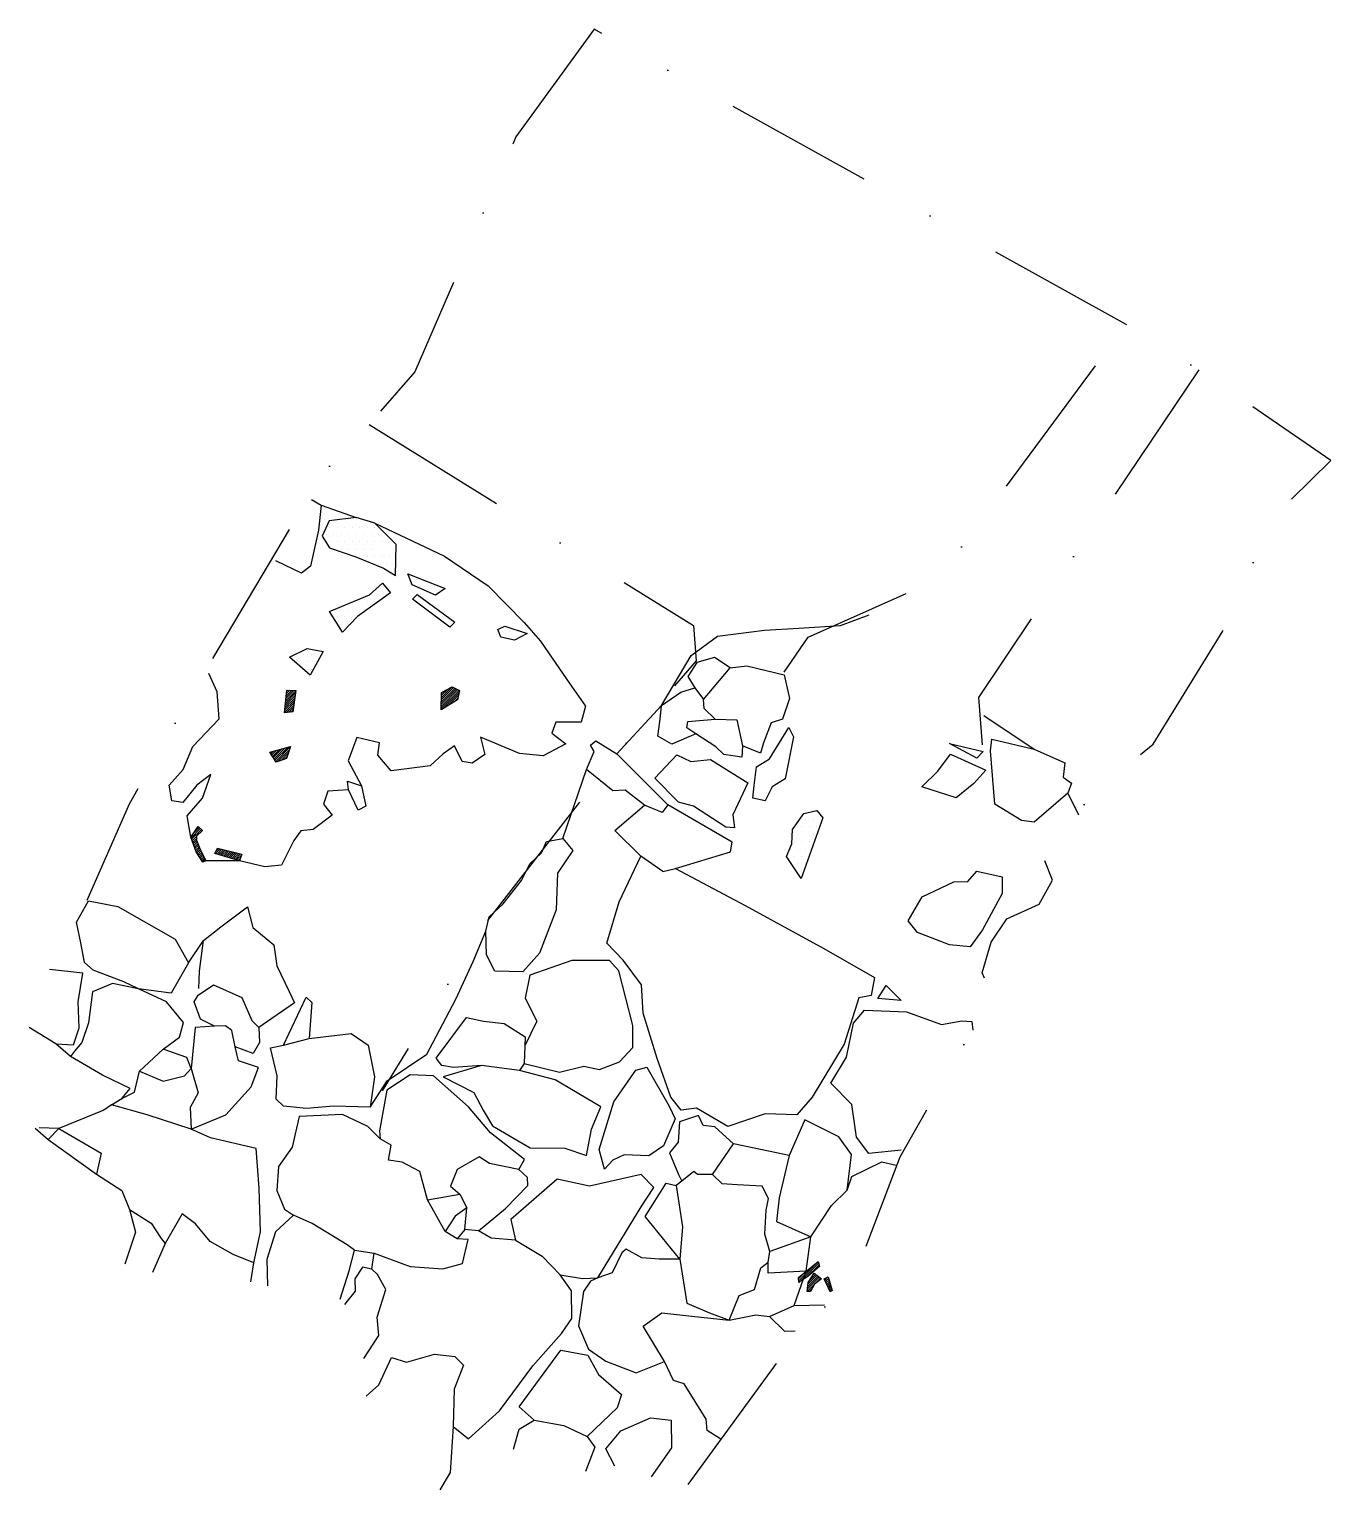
# Model space of a CAD drawing. Header units: metres. Extents: x -185 to 32, y -1733 to -1489.
import ezdxf

# ---------------------------------------------------------------- set-up
doc = ezdxf.new("R2010")
doc.units = ezdxf.units.M
doc.header["$LTSCALE"] = 25
doc.header["$MEASUREMENT"] = 0
doc.linetypes.add('STRICHPUNKTX2', pattern=[2, 1, -0.5, 0, -0.5])
doc.layers.get('0').update_dxf_attribs({"linetype": 'CONTINUOUS'})
for name, color, linetype in [('BEFUND', 1, 'CONTINUOUS'), ('GRABUNGSGRENZE', 3, 'STRICHPUNKTX2'), ('KNOCHEN', 2, 'CONTINUOUS'), ('KNOCHENSCHRAFF', 2, 'CONTINUOUS'), ('STEINE', 4, 'CONTINUOUS'), ('STEINESCHRAFF', 4, 'CONTINUOUS')]:
    doc.layers.add(name, color=color, linetype=linetype)

# ---------------------------------------------------------------- blocks, each defined once
blk = doc.blocks.new('*X1')
at = {"color": 0}
for p, q in [((-56.81, -1698), (-55.64, -1696.84)), ((-56.77, -1698.32), (-53.77, -1695.32)), ((-56.67, -1698.57), (-53.46, -1695.37)), ((-55.54, -1697.8), (-53.39, -1695.65)), ((-55.36, -1700.09), (-53.15, -1697.88)), ((-55.32, -1699.7), (-53.34, -1697.72)), ((-55.28, -1699.3), (-53.54, -1697.56)), ((-55.24, -1698.91), (-53.74, -1697.41)), ((-55.04, -1698.35), (-53.93, -1697.25)), ((-54.38, -1697.35), (-54.13, -1697.09)), ((-52.42, -1698.21), (-51.89, -1697.68)), ((-52.31, -1698.45), (-51.78, -1697.93)), ((-52.2, -1698.69), (-51.7, -1698.2)), ((-52.08, -1698.93), (-51.62, -1698.48)), ((-51.97, -1699.17), (-51.55, -1698.75)), ((-51.86, -1699.41), (-51.47, -1699.03)), ((-51.74, -1699.65), (-51.39, -1699.3)), ((-55.03, -1700.11), (-54.57, -1699.65)), ((-51.63, -1699.89), (-51.31, -1699.58)), ((-51.52, -1700.13), (-51.23, -1699.85))]:
    blk.add_line(p, q, dxfattribs=at)
blk = doc.blocks.new('*X2')
at = {"color": 0}
for p, q in [((-116.39, -1601.67), (-114.13, -1599.41)), ((-116.38, -1601.31), (-114.36, -1599.29)), ((-116.37, -1600.94), (-114.63, -1599.2)), ((-142.61, -1603.49), (-140.99, -1601.87)), ((-142.56, -1603.09), (-140.94, -1601.47)), ((-142.52, -1602.69), (-140.88, -1601.06)), ((-142.47, -1602.3), (-140.83, -1600.65)), ((-142.43, -1601.9), (-140.78, -1600.25)), ((-142.39, -1601.5), (-140.72, -1599.84)), ((-142.34, -1601.11), (-141.03, -1599.79)), ((-142.3, -1600.71), (-141.36, -1599.77)), ((-142.26, -1600.31), (-141.69, -1599.74)), ((-142.21, -1599.91), (-142.02, -1599.72)), ((-116.41, -1602.75), (-113.44, -1599.77)), ((-116.4, -1602.03), (-113.9, -1599.53)), ((-116.4, -1602.39), (-113.67, -1599.65)), ((-116.37, -1600.58), (-115.4, -1599.62)), ((-116.36, -1600.22), (-116.17, -1600.03)), ((-116.2, -1602.89), (-113.49, -1600.18)), ((-115.27, -1602.32), (-113.58, -1600.62)), ((-114.35, -1601.75), (-113.66, -1601.06)), ((-142.24, -1603.47), (-141.04, -1602.28)), ((-141.84, -1603.43), (-141.1, -1602.69)), ((-141.45, -1603.39), (-141.15, -1603.09)), ((-144.05, -1611.65), (-141.56, -1609.16)), ((-145, -1610.12), (-144.97, -1610.09)), ((-144.86, -1610.34), (-144.48, -1609.96)), ((-144.73, -1610.56), (-143.99, -1609.82)), ((-144.59, -1610.78), (-143.5, -1609.69)), ((-144.46, -1611), (-143.01, -1609.55)), ((-144.32, -1611.21), (-142.52, -1609.42)), ((-144.19, -1611.43), (-142.04, -1609.28)), ((-143.66, -1611.61), (-141.76, -1609.72)), ((-143.11, -1611.42), (-141.96, -1610.27)), ((-142.57, -1611.23), (-142.16, -1610.82)), ((-158.17, -1624.36), (-156.64, -1622.82)), ((-158.08, -1624.62), (-156.45, -1622.99)), ((-157.64, -1623.47), (-156.82, -1622.65)), ((-156.38, -1623.27), (-156.27, -1623.16)), ((-157.99, -1624.88), (-157.28, -1624.18)), ((-157.89, -1625.14), (-157.28, -1624.53)), ((-157.8, -1625.4), (-157.26, -1624.86)), ((-157.71, -1625.66), (-157.16, -1625.11)), ((-157.62, -1625.93), (-157.05, -1625.36)), ((-157.53, -1626.19), (-156.95, -1625.61)), ((-157.44, -1626.45), (-156.85, -1625.86)), ((-157.34, -1626.71), (-156.75, -1626.12)), ((-154.11, -1627.01), (-153.33, -1626.23)), ((-153.98, -1626.53), (-153.61, -1626.16)), ((-157.21, -1626.93), (-156.63, -1626.36)), ((-157.07, -1627.14), (-156.52, -1626.59)), ((-156.93, -1627.36), (-156.4, -1626.83)), ((-156.79, -1627.57), (-156.28, -1627.06)), ((-156.65, -1627.79), (-156.16, -1627.3)), ((-156.51, -1628), (-156.05, -1627.54)), ((-156.38, -1628.22), (-155.93, -1627.77)), ((-156.24, -1628.43), (-155.81, -1628.01)), ((-153.83, -1627.09), (-153.04, -1626.3)), ((-153.56, -1627.17), (-152.75, -1626.37)), ((-153.29, -1627.25), (-152.47, -1626.43)), ((-153.02, -1627.33), (-152.18, -1626.5)), ((-152.74, -1627.42), (-151.9, -1626.57)), ((-152.47, -1627.5), (-151.61, -1626.64)), ((-152.2, -1627.58), (-151.33, -1626.7)), ((-151.93, -1627.66), (-151.04, -1626.77)), ((-151.66, -1627.74), (-150.75, -1626.84)), ((-151.38, -1627.82), (-150.47, -1626.91)), ((-151.11, -1627.9), (-150.18, -1626.98)), ((-150.84, -1627.99), (-149.9, -1627.04)), ((-150.57, -1628.07), (-149.72, -1627.22)), ((-150.3, -1628.15), (-149.93, -1627.78))]:
    blk.add_line(p, q, dxfattribs=at)
blk = doc.blocks.new('*X3')
at = {"color": 0}
for p, q in [((-135, -1572.5), (-135, -1572.5)), ((-133.75, -1572.5), (-133.75, -1572.5)), ((-133.125, -1571.25), (-133.125, -1571.25)), ((-132.5, -1572.5), (-132.5, -1572.5)), ((-131.875, -1571.25), (-131.875, -1571.25)), ((-131.25, -1572.5), (-131.25, -1572.5)), ((-130.625, -1571.25), (-130.625, -1571.25)), ((-130, -1572.5), (-130, -1572.5)), ((-128.75, -1572.5), (-128.75, -1572.5)), ((-127.5, -1572.5), (-127.5, -1572.5)), ((-135.625, -1573.75), (-135.625, -1573.75)), ((-135, -1575), (-135, -1575)), ((-134.375, -1573.75), (-134.375, -1573.75)), ((-133.75, -1575), (-133.75, -1575)), ((-133.125, -1573.75), (-133.125, -1573.75)), ((-132.5, -1575), (-132.5, -1575)), ((-131.875, -1573.75), (-131.875, -1573.75)), ((-131.25, -1575), (-131.25, -1575)), ((-130.625, -1573.75), (-130.625, -1573.75)), ((-130, -1575), (-130, -1575)), ((-129.375, -1573.75), (-129.375, -1573.75)), ((-128.75, -1575), (-128.75, -1575)), ((-128.125, -1573.75), (-128.125, -1573.75)), ((-127.5, -1575), (-127.5, -1575)), ((-126.875, -1573.75), (-126.875, -1573.75)), ((-126.25, -1575), (-126.25, -1575)), ((-125.625, -1573.75), (-125.625, -1573.75)), ((-125, -1575), (-125, -1575)), ((-133.125, -1576.25), (-133.125, -1576.25)), ((-131.875, -1576.25), (-131.875, -1576.25)), ((-130.625, -1576.25), (-130.625, -1576.25)), ((-130, -1577.5), (-130, -1577.5)), ((-129.375, -1576.25), (-129.375, -1576.25)), ((-128.75, -1577.5), (-128.75, -1577.5)), ((-128.125, -1576.25), (-128.125, -1576.25)), ((-127.5, -1577.5), (-127.5, -1577.5)), ((-126.875, -1576.25), (-126.875, -1576.25)), ((-126.25, -1577.5), (-126.25, -1577.5)), ((-125.625, -1576.25), (-125.625, -1576.25)), ((-125, -1577.5), (-125, -1577.5)), ((-124.375, -1576.25), (-124.375, -1576.25)), ((-126.875, -1578.75), (-126.875, -1578.75)), ((-125.625, -1578.75), (-125.625, -1578.75)), ((-124.375, -1578.75), (-124.375, -1578.75)), ((-125, -1580), (-125, -1580)), ((-120.625, -1581.25), (-120.625, -1581.25)), ((-128.125, -1583.75), (-128.125, -1583.75)), ((-126.875, -1583.75), (-126.875, -1583.75)), ((-126.25, -1582.5), (-126.25, -1582.5)), ((-125.625, -1583.75), (-125.625, -1583.75)), ((-120, -1582.5), (-120, -1582.5)), ((-118.75, -1582.5), (-118.75, -1582.5)), ((-117.5, -1582.5), (-117.5, -1582.5)), ((-133.125, -1586.25), (-133.125, -1586.25)), ((-131.875, -1586.25), (-131.875, -1586.25)), ((-131.25, -1585), (-131.25, -1585)), ((-130.625, -1586.25), (-130.625, -1586.25)), ((-130, -1585), (-130, -1585)), ((-129.375, -1586.25), (-129.375, -1586.25)), ((-128.75, -1585), (-128.75, -1585)), ((-127.5, -1585), (-127.5, -1585)), ((-120, -1585), (-120, -1585)), ((-118.125, -1586.25), (-118.125, -1586.25)), ((-133.75, -1587.5), (-133.75, -1587.5)), ((-133.125, -1588.75), (-133.125, -1588.75)), ((-132.5, -1587.5), (-132.5, -1587.5)), ((-131.875, -1588.75), (-131.875, -1588.75)), ((-131.25, -1587.5), (-131.25, -1587.5)), ((-116.25, -1587.5), (-116.25, -1587.5)), ((-115.625, -1588.75), (-115.625, -1588.75)), ((-106.25, -1590), (-106.25, -1590)), ((-105, -1590), (-105, -1590)), ((-104.375, -1591.25), (-104.375, -1591.25)), ((-103.75, -1590), (-103.75, -1590)), ((-140.625, -1593.75), (-140.625, -1593.75)), ((-139.375, -1593.75), (-139.375, -1593.75)), ((-138.125, -1593.75), (-138.125, -1593.75)), ((-136.875, -1593.75), (-136.875, -1593.75)), ((-140, -1595), (-140, -1595)), ((-139.375, -1596.25), (-139.375, -1596.25)), ((-138.75, -1595), (-138.75, -1595)), ((-138.125, -1596.25), (-138.125, -1596.25)), ((-137.5, -1595), (-137.5, -1595)), ((-55.625, -1621.25), (-55.625, -1621.25)), ((-54.375, -1621.25), (-54.375, -1621.25)), ((-53.75, -1620), (-53.75, -1620)), ((-53.125, -1621.25), (-53.125, -1621.25)), ((-56.875, -1623.75), (-56.875, -1623.75)), ((-56.25, -1622.5), (-56.25, -1622.5)), ((-55.625, -1623.75), (-55.625, -1623.75)), ((-55, -1622.5), (-55, -1622.5)), ((-54.375, -1623.75), (-54.375, -1623.75)), ((-53.75, -1622.5), (-53.75, -1622.5)), ((-58.125, -1626.25), (-58.125, -1626.25)), ((-57.5, -1625), (-57.5, -1625)), ((-56.875, -1626.25), (-56.875, -1626.25)), ((-56.25, -1625), (-56.25, -1625)), ((-55.625, -1626.25), (-55.625, -1626.25)), ((-55, -1625), (-55, -1625)), ((-58.75, -1627.5), (-58.75, -1627.5)), ((-57.5, -1627.5), (-57.5, -1627.5)), ((-56.25, -1627.5), (-56.25, -1627.5)), ((-56.875, -1628.75), (-56.875, -1628.75)), ((-56.25, -1630), (-56.25, -1630)), ((-55.625, -1628.75), (-55.625, -1628.75))]:
    blk.add_line(p, q, dxfattribs=at)

msp = doc.modelspace()

# ---------------------------------------------------------------- linework, layer by layer
at = {"layer": 'BEFUND'}
for points in [[(-136.47, -1568.86), (-130.64, -1570.91)], [(-127.5, -1571.83), (-115.89, -1577.34), (-108.59, -1582.29), (-102.57, -1588.45), (-99.89, -1591.55), (-95.49, -1597.96), (-92.35, -1602.43), (-93.07, -1605.07), (-97.29, -1605.06), (-98, -1606.93), (-95.62, -1608.72), (-99.43, -1610.69), (-103.39, -1610.32), (-109.88, -1607.56), (-109.18, -1610.46), (-111.26, -1611.92), (-112.94, -1611.66), (-114.2, -1609.02), (-116.13, -1610.34), (-118.27, -1612.36), (-124.77, -1613.21), (-126.99, -1610.61), (-126.73, -1608.53), (-130.54, -1607.66), (-131.97, -1611.51), (-129.75, -1615.73)], [(-87.15, -1610.36), (-79.67, -1602.31), (-74.72, -1593.95), (-70.34, -1590.72), (-62.47, -1589.72), (-56.74, -1589.38), (-49.78, -1588.94), (-45.01, -1587.18)], [(-158.2, -1624.28), (-158.8, -1620.73), (-156.25, -1617.74), (-154.87, -1613.83), (-157.21, -1615.6), (-159.55, -1618.49), (-161.38, -1618.23), (-161.83, -1615.59), (-159.49, -1612.96), (-157.9, -1609.16), (-153.47, -1604.5), (-153.82, -1600.03), (-155.23, -1596.93)], [(-25.87, -1603.98), (-17.46, -1609.59)], [(-96.12, -1624.5), (-92.18, -1612.99)], [(-131.93, -1616.38), (-135.33, -1616.58), (-136.05, -1618.76), (-134.63, -1620.59), (-137.79, -1622.97), (-139.87, -1623.21), (-141.04, -1624.84), (-143.08, -1628.94), (-145.88, -1629.24), (-150.09, -1628.21), (-156.38, -1628.22)], [(-11.84, -1616.91), (-10.08, -1620.57)], [(-128.27, -1669.33), (-125.47, -1664.93), (-118.81, -1660.48), (-114.01, -1651.3), (-111.1, -1645.02), (-109, -1639.95)], [(-158.61, -1645.24), (-156.11, -1641.54)]]:
    msp.add_lwpolyline(points, dxfattribs=at)
at = {"layer": 'GRABUNGSGRENZE', "flags": 128}
for points in [[(-75.25, -1732.32), (-55.94, -1705.92), (-47.8, -1698.54), (-39.87, -1677.65), (-24.52, -1650.68), (-26.19, -1646.92), (-24.65, -1641.8), (-22.05, -1637.9), (-16.66, -1635.48), (-14.42, -1631.47), (-16.44, -1626.5), (-13.94, -1624.37), (-7.12, -1616.52), (2.39, -1608.73), (15.7, -1587.14), (21.73, -1571.53), (32.01, -1561.4), (9.97, -1546.27), (-2.14, -1538.67), (-90.93, -1489.4), (-103.97, -1507.38), (-120.83, -1546.62), (-128.47, -1555.38), (-136.15, -1563.43), (-155.89, -1596.62), (-168.49, -1618.77), (-175.58, -1634.84)], [(-59.19, -1596.74), (-55.22, -1590.86), (-33.67, -1581.32), (-2.14, -1538.67)], [(9.97, -1546.27), (-26.77, -1600.94), (-26.18, -1608.86)], [(-128.47, -1555.38), (-74.35, -1588.93), (-73.91, -1594.82), (-87.35, -1610.67), (-109.1, -1638.73), (-126.28, -1666.6)]]:
    msp.add_lwpolyline(points, dxfattribs=at)
at = {"layer": 'KNOCHEN'}
for points in [[(-116.42, -1603.03), (-116.36, -1600.13), (-114.58, -1599.17), (-113.41, -1599.79), (-113.72, -1601.36), (-116.42, -1603.03)], [(-142.61, -1603.51), (-142.19, -1599.71), (-140.72, -1599.81), (-141.19, -1603.36), (-142.61, -1603.51)], [(-144, -1611.73), (-145.01, -1610.1), (-141.56, -1609.15), (-142.27, -1611.13), (-144, -1611.73)], [(-156.23, -1628.45), (-157.34, -1626.72), (-158.2, -1624.28), (-156.97, -1622.51), (-156.26, -1623.17), (-157.28, -1624.08), (-157.28, -1624.79), (-156.73, -1626.16), (-155.72, -1628.2), (-156.23, -1628.45)], [(-154.19, -1626.98), (-153.79, -1626.12), (-149.68, -1627.1), (-150.09, -1628.21), (-154.19, -1626.98)], [(-56.83, -1697.8), (-53.52, -1695.12), (-53.32, -1695.93), (-55.26, -1697.6), (-56.73, -1698.61), (-56.83, -1697.8)], [(-55.37, -1700.14), (-55.21, -1698.62), (-54.19, -1697.05), (-52.97, -1698.01), (-54.14, -1698.87), (-54.81, -1700.09), (-55.37, -1700.14)], [(-51.51, -1700.15), (-52.52, -1698.02), (-51.86, -1697.66), (-51.2, -1699.95), (-51.51, -1700.15)]]:
    msp.add_lwpolyline(points, dxfattribs=at)
at = {"layer": 'STEINE'}
for points in [[(-138.09, -1567.89), (-136.47, -1568.86), (-136.89, -1573.02), (-138.23, -1579.06), (-139.75, -1580.22), (-144.01, -1578.13)], [(-136.28, -1574.04), (-135.07, -1575.97), (-130.66, -1577.46), (-126.05, -1579.35), (-124.07, -1580.62), (-123.95, -1575.39), (-127.5, -1571.83), (-130.64, -1570.91), (-135.11, -1571.45), (-136.28, -1574.04)], [(-132.93, -1590.04), (-135.1, -1586.58), (-128.39, -1583.81), (-126.21, -1581.88), (-124.89, -1583.51), (-130.38, -1587.46), (-132.93, -1590.04)], [(-121.28, -1582.15), (-121.99, -1580.32), (-115.8, -1582.78), (-117.38, -1583.89), (-121.28, -1582.15)], [(-121.24, -1584.54), (-120.47, -1583.78), (-114.14, -1588.41), (-115.01, -1589.22), (-121.24, -1584.54)], [(-106.48, -1590.87), (-106.99, -1589.6), (-105.82, -1589.05), (-102.07, -1590.27), (-104.2, -1591.39), (-106.48, -1590.87)], [(-138.28, -1597.23), (-141.77, -1594.23), (-138.82, -1592.76), (-136.13, -1593.28), (-138.28, -1597.23)], [(-68.23, -1596), (-70.81, -1594.27), (-73.76, -1595.12), (-75.29, -1597.45), (-74.12, -1599.33)], [(-70.74, -1604.57), (-72.56, -1602.79), (-72.66, -1601.32), (-68.23, -1596), (-65.43, -1595.7), (-59.2, -1597.19), (-58.29, -1601.1), (-59.47, -1604.6), (-61.35, -1605.16), (-62.63, -1608.5), (-63.14, -1610.23), (-66.13, -1609.05)], [(-73.94, -1607.05), (-77.96, -1608.77), (-80.29, -1607.44), (-79.87, -1604.6), (-79.67, -1602.31), (-76.46, -1600.09), (-74.12, -1599.33), (-72.66, -1601.32)], [(-73.94, -1607.05), (-75.46, -1606.03), (-75.26, -1604.97), (-70.74, -1604.57), (-67.08, -1604.68), (-66.13, -1609.05), (-66.29, -1610.93), (-69.28, -1610.46), (-70.6, -1609.19), (-73.94, -1607.05)], [(-64.22, -1615.65), (-63.81, -1612.56), (-61.67, -1611.2), (-58.41, -1605.98), (-57.65, -1607.55), (-59.04, -1614.55), (-61.18, -1615.87), (-62.4, -1618.2), (-64.43, -1617.79), (-64.22, -1615.65)], [(-78.59, -1618.86), (-79.56, -1620.18), (-82.5, -1618.95), (-85.74, -1616.41), (-87.77, -1616.55), (-92.18, -1612.99), (-90.9, -1609.95), (-91.51, -1608.93), (-90.64, -1608.17), (-87.15, -1610.36), (-78.59, -1618.86)], [(-31.61, -1608.64), (-25.98, -1609.97), (-27.05, -1611.09), (-31.61, -1608.64)], [(-24.03, -1618.76), (-24.77, -1609.87), (-24.56, -1607.9), (-17.46, -1609.59), (-12.39, -1611.84), (-12.65, -1614.27), (-11.23, -1615.24), (-11.84, -1616.91), (-17.49, -1621.77), (-19.62, -1621.51), (-24.03, -1618.76)], [(-80.76, -1614.44), (-77.1, -1610.54), (-74.77, -1611.67), (-71.52, -1611.32), (-65.29, -1615.2), (-67.79, -1620.52), (-67.49, -1622.7), (-68.96, -1622.6), (-74.33, -1619.08), (-76.82, -1618.41), (-80.76, -1614.44)], [(-36.25, -1615.88), (-33.56, -1613.25), (-31.42, -1610.41), (-25.54, -1613.07), (-27.57, -1615.3), (-30.52, -1617.68), (-36.25, -1615.88)], [(-130.27, -1619.74), (-131.93, -1616.38), (-132.08, -1614.91), (-129.75, -1615.73), (-129, -1619.08), (-130.27, -1619.74)], [(-79.44, -1629.98), (-83.13, -1627.43), (-87.44, -1623.15), (-82.5, -1618.95)], [(-79.44, -1629.98), (-77.35, -1629.48), (-68.16, -1626.71), (-67.9, -1625.09), (-78.59, -1618.86)], [(-56.34, -1631.16), (-58.82, -1627.5), (-57.95, -1625.37), (-57.84, -1622.98), (-55.91, -1620.3), (-53.73, -1619.85), (-52.76, -1621.02), (-56.34, -1631.16)], [(-109, -1639.95), (-108.44, -1637.56), (-106.1, -1635.39), (-103.04, -1631.49), (-101.66, -1628.75), (-99.68, -1626.88), (-98.86, -1625), (-96.12, -1624.5), (-94.45, -1626.49), (-97.05, -1630.29), (-97.27, -1636.38), (-100.03, -1643.63), (-102.83, -1646.77), (-107.5, -1646.65), (-108.86, -1643.91), (-109, -1639.95)], [(-80.38, -1661.24), (-82.75, -1653.67), (-82.99, -1648.95), (-86.07, -1644.78), (-88.81, -1641.98), (-86.76, -1635.08), (-83.13, -1627.43)], [(-77.35, -1629.48), (-65.7, -1635.7), (-52.57, -1642.84), (-44.11, -1647.69), (-44.67, -1650.68), (-46.75, -1651.08), (-49.21, -1658.84), (-54.52, -1667.66), (-57.11, -1670.64), (-62.39, -1670.48), (-68.59, -1672.59), (-73.81, -1669.53), (-76.4, -1669.83), (-78.12, -1667.69), (-80.38, -1661.24)], [(-38.5, -1638.26), (-36.2, -1634.21), (-30.87, -1631.73), (-28.53, -1631.69), (-27.05, -1629.97), (-22.84, -1630.89), (-22.85, -1633.69), (-26.12, -1639.72), (-28.15, -1642.6), (-31.61, -1642.24), (-36.93, -1640.19), (-38.5, -1638.26)], [(-169.38, -1648.41), (-174.5, -1646.47), (-175.97, -1645.2), (-176.57, -1641.89), (-177.32, -1638.49), (-175.28, -1634.89), (-170.41, -1635.87), (-160.83, -1641.28), (-158.61, -1645.24), (-161.52, -1650.31), (-166.95, -1649.59), (-169.38, -1648.41)], [(-156.89, -1649.51), (-156.79, -1646.62), (-156.11, -1641.54), (-153.21, -1639.22), (-148.74, -1635.88), (-147.88, -1639.33), (-144.34, -1642.24), (-143.84, -1645.74), (-141.82, -1650.06), (-140.91, -1651.94), (-146.86, -1656.04)], [(-102.57, -1662.04), (-96.68, -1663.53), (-92.62, -1662.48), (-90.03, -1663.04), (-86.68, -1661.78), (-84.44, -1659.4), (-84.48, -1655.7), (-86.79, -1646.56), (-88.36, -1644.88), (-94.65, -1644.86), (-101.66, -1647.33), (-102.44, -1651.13), (-100.47, -1654.99), (-102.46, -1659.1)], [(-180.73, -1658.79), (-177.78, -1658.95), (-176.86, -1656.11), (-177, -1651.79), (-176.23, -1646.97), (-181.81, -1646.35)], [(-169.74, -1667.9), (-167.6, -1666.84), (-166.78, -1663.34), (-162.81, -1659.65), (-160.11, -1657.67), (-159.45, -1655.19), (-162.28, -1651.78), (-166.95, -1649.59), (-171.31, -1648.71), (-174.61, -1650.07), (-175.28, -1655.25), (-176.41, -1658.54), (-177.63, -1660.01), (-178.29, -1660.87)], [(-154.27, -1655.81), (-156.6, -1654.64), (-157.66, -1651.74), (-157, -1650.63), (-154.41, -1648.91), (-149.69, -1651.05), (-148.03, -1654.86), (-146.86, -1656.04), (-146.77, -1658.57), (-147.84, -1660.4), (-150.83, -1659.27)], [(-43.56, -1651.19), (-42.18, -1649.01), (-39.7, -1651.56), (-43.56, -1651.19)], [(-142.76, -1658.99), (-138.98, -1650.98), (-138.02, -1651.9), (-138.49, -1657.89)], [(-114.4, -1662.72), (-116.32, -1662.41), (-117.28, -1661.19), (-112.19, -1654.4), (-109.4, -1654.97), (-105.95, -1655.39), (-102.45, -1657.63), (-102.46, -1659.1), (-102.57, -1662.04), (-103.38, -1663.21)], [(-39.67, -1676.53), (-45.1, -1677.07), (-47.12, -1674.38), (-47.92, -1668.89), (-51.41, -1665.33), (-48.81, -1661.02), (-47.63, -1655.34), (-45.8, -1653.16), (-38.79, -1653.44), (-32.96, -1655.53), (-29.56, -1654.93), (-27.88, -1655.04), (-27.74, -1656.51)], [(-171.46, -1668.96), (-169.74, -1667.9), (-168.36, -1666.23), (-172.97, -1664.03), (-178.29, -1660.87), (-180.73, -1658.79), (-185.18, -1656.03)], [(-158.18, -1673.01), (-152.38, -1670.64), (-148.16, -1665.93), (-146.93, -1662.74), (-150.28, -1661.61), (-150.83, -1659.27), (-151.38, -1656.53), (-152.45, -1655.77), (-154.27, -1655.81), (-157.47, -1656.06), (-158.15, -1662.91), (-156.99, -1666.97), (-158.32, -1669.4), (-158.18, -1673.01)], [(-143.95, -1668.02), (-143.79, -1664.11), (-144.94, -1659.44), (-142.76, -1658.99), (-138.49, -1657.89), (-131.44, -1657.04), (-128.65, -1658.98), (-127.55, -1664.31), (-128.27, -1669.33), (-134.41, -1669.17), (-138.93, -1669.56), (-142.74, -1669.19), (-143.95, -1668.02)], [(-166.78, -1663.34), (-162.82, -1664.98), (-159.27, -1664.12), (-158.15, -1662.91), (-158.91, -1661.08), (-162.81, -1659.65)], [(-92.2, -1677.4), (-91.38, -1673.04), (-89.8, -1669.29), (-97.4, -1664.8), (-103.38, -1663.21), (-109.73, -1662.38), (-116.13, -1664.29), (-111.01, -1666.89), (-109.44, -1669.84), (-107.87, -1672.44), (-101.59, -1676.11), (-95.8, -1676.17), (-92.2, -1677.4)], [(-109.73, -1662.38), (-114.4, -1662.72)], [(-89.16, -1679.69), (-90.07, -1676.39), (-87.61, -1668.48), (-83.94, -1663.16), (-82.11, -1662.66), (-78.38, -1669.17), (-77.42, -1671.3), (-79.36, -1675.81), (-81.8, -1677.48), (-85.91, -1677.32), (-87.79, -1678.17), (-89.16, -1679.69)], [(-103.48, -1679.76), (-102.56, -1678.08), (-108.23, -1673.65), (-111.88, -1669.28), (-117.7, -1664.13), (-121.61, -1663.97), (-125.52, -1666.5), (-126.76, -1673.3), (-126.61, -1674.62)], [(-147.68, -1695.32), (-146.6, -1690.15), (-146.83, -1682.89), (-147.32, -1676.24), (-154.93, -1674.44), (-158.18, -1673.01), (-165.48, -1670.6), (-171.46, -1668.96), (-172.74, -1669.82), (-180.26, -1672.9), (-183.5, -1672.79)], [(-130.92, -1693.23), (-127.63, -1693.7), (-121.59, -1695.95), (-116.16, -1696.32), (-112.86, -1695.47), (-111.94, -1691.46), (-113.76, -1691.3), (-115.79, -1690.08), (-118.72, -1684.84), (-119.98, -1680.07), (-122.97, -1678.54), (-125.25, -1678.17), (-124.79, -1675.69), (-126.61, -1674.62), (-128.69, -1672.58), (-132.89, -1670.59), (-140.15, -1670.88), (-141.28, -1676), (-143.58, -1679.24), (-143.84, -1683.25), (-142.58, -1686.4), (-141.06, -1687.37)], [(-71.15, -1680.61), (-67.68, -1675.44), (-70.77, -1672.64), (-72.7, -1672.38), (-73.51, -1670.75), (-76.66, -1671.81), (-76.92, -1675.21), (-78.35, -1676.98), (-76.83, -1680.59), (-76.28, -1681.71)], [(-48.67, -1683.21), (-47.99, -1677.27), (-50.07, -1674.32), (-55.74, -1671.46), (-58.35, -1677.44), (-60.04, -1684.49), (-60.46, -1688.45), (-54.73, -1691.01)], [(-184.22, -1672.84), (-182.04, -1674.72), (-173.93, -1680.53), (-169.73, -1683.23), (-168.47, -1686.43), (-167.46, -1690.19), (-169.25, -1695.57)], [(-182.04, -1674.72), (-180.26, -1672.9), (-173.16, -1677.03), (-173.93, -1680.53)], [(-58.35, -1677.44), (-67.68, -1675.44)], [(-110.21, -1689.99), (-105.73, -1686.25), (-101.96, -1682.4), (-102.06, -1681.08), (-103.48, -1679.76), (-108.4, -1678.73), (-110.12, -1677.61), (-113.78, -1679.73), (-114.91, -1682.52), (-113.34, -1683.89), (-112.18, -1686.13)], [(-57.55, -1702.47), (-55.51, -1696.74), (-54.73, -1691.01), (-51.32, -1685.74), (-48.67, -1683.21), (-47.9, -1680.92), (-42.92, -1678.45), (-40.54, -1679.01)], [(-80.95, -1682.76), (-83.08, -1680.57), (-91.71, -1682.53), (-97.09, -1681.35), (-102.28, -1685.9), (-104.82, -1688.08), (-104.02, -1691.53), (-99.61, -1694.23), (-96.57, -1697.34), (-92.87, -1697.96), (-90.28, -1697.86), (-83.09, -1686), (-80.95, -1682.76)], [(-76.62, -1694.7), (-82.38, -1687.58), (-78.87, -1682.01), (-77.24, -1682.42)], [(-76.62, -1694.7), (-75.42, -1702.06), (-71.67, -1703.7), (-68.37, -1704.88), (-66.69, -1700.77), (-64.15, -1699.81), (-63.12, -1696.16), (-61.85, -1695.2), (-61.59, -1693.42), (-62.45, -1690.53), (-62.18, -1686.52), (-61.82, -1684.59), (-62.88, -1682.51), (-67.04, -1682.29), (-69.53, -1682.13), (-71.15, -1680.61), (-73.64, -1680.6), (-74.29, -1680.09), (-76.28, -1681.71), (-77.24, -1682.42), (-76.15, -1689.32), (-76.62, -1694.7)], [(-118.72, -1684.84), (-113.34, -1683.89)], [(-168.47, -1686.43), (-164.82, -1688.73), (-163.15, -1691.27), (-162.49, -1692.13)], [(-148.2, -1698.52), (-147.68, -1695.32), (-151.13, -1693.94), (-154.98, -1691.75), (-157.46, -1688.8), (-159.64, -1687.17), (-162.49, -1692.13), (-164.64, -1696.95)], [(-112.49, -1689.78), (-112.18, -1686.13), (-114.11, -1687.54), (-115.79, -1690.08)], [(-133.28, -1701.4), (-131.8, -1696.68), (-130.92, -1693.23), (-132.14, -1692.32), (-137.97, -1688.75), (-141.06, -1687.37), (-144.11, -1690.15), (-145.55, -1694.77), (-145.41, -1699.18)], [(-104.02, -1691.53), (-108.08, -1691.21), (-110.21, -1689.99), (-112.49, -1689.78), (-113.76, -1691.3)], [(-54.73, -1691.01), (-61.59, -1693.42)], [(-127.99, -1696.39), (-127.63, -1693.7)], [(-76.62, -1694.7), (-80.07, -1694.74), (-82.96, -1694.48), (-85.55, -1693.05), (-86.31, -1693.66), (-87.89, -1697.01), (-90.28, -1697.86), (-91.5, -1698.42), (-92.67, -1700.09), (-93.5, -1705.87), (-91.84, -1709.74), (-88.95, -1711.72), (-83.88, -1713.67), (-79.2, -1711.8)], [(-129.35, -1711.31), (-126.85, -1707.46), (-127.1, -1704.41), (-125.66, -1699.8), (-127.08, -1697.3), (-127.99, -1696.39), (-129.56, -1696.08), (-130.84, -1698.01), (-130.79, -1700.04), (-132.57, -1702.31)], [(-55.51, -1696.74), (-61.85, -1697.08), (-61.85, -1695.2)], [(-114.46, -1722.67), (-111.87, -1724.7), (-106.68, -1720.05), (-101.13, -1712.55), (-96.35, -1707.13), (-94.66, -1704.6), (-94.7, -1700.03), (-96.57, -1697.34)], [(-69.75, -1724.77), (-72.08, -1723.34), (-72.22, -1721.41), (-75.91, -1715.51), (-77.69, -1714.95), (-79.2, -1711.8), (-82.74, -1705.9), (-79.64, -1703.68), (-74.61, -1704.25), (-68.37, -1704.88), (-63.95, -1704.02), (-61.67, -1704.28), (-57.55, -1702.47), (-52.48, -1702.33)], [(-61.67, -1704.28), (-59.14, -1706.73), (-57.36, -1706.68)], [(-128.96, -1717.6), (-126.82, -1715.68), (-124.73, -1711.12), (-122.25, -1711.94), (-117.57, -1710.58), (-114.17, -1710.99), (-112.7, -1712.42), (-114.29, -1716.42), (-114.46, -1722.67), (-114.94, -1730.33), (-116.67, -1733.22)], [(-100.9, -1721.59), (-103.43, -1719.35), (-96.46, -1709.93), (-91.99, -1710.75), (-90.17, -1713.95), (-86.37, -1717.31), (-87.09, -1719.54), (-92.08, -1724.3)], [(-87.47, -1729.29), (-88.99, -1726.39), (-86.44, -1723.35), (-81.51, -1721.18), (-78.06, -1721.6), (-78.02, -1726.22), (-81.39, -1731.03)], [(-104.37, -1726.45), (-103.44, -1723.1), (-100.9, -1721.59), (-95.98, -1722.51), (-92.08, -1724.3), (-90.81, -1726.08), (-92.35, -1730.19)]]:
    msp.add_lwpolyline(points, dxfattribs=at)

# ---------------------------------------------------------------- block references
at = {"layer": 'KNOCHENSCHRAFF'}
for name in ['*X2', '*X1']:
    msp.add_blockref(name, (0, 0), dxfattribs=at)
at = {"layer": 'STEINESCHRAFF'}
msp.add_blockref('*X3', (0, 0), dxfattribs=at)

doc.saveas('drawing.dxf')
